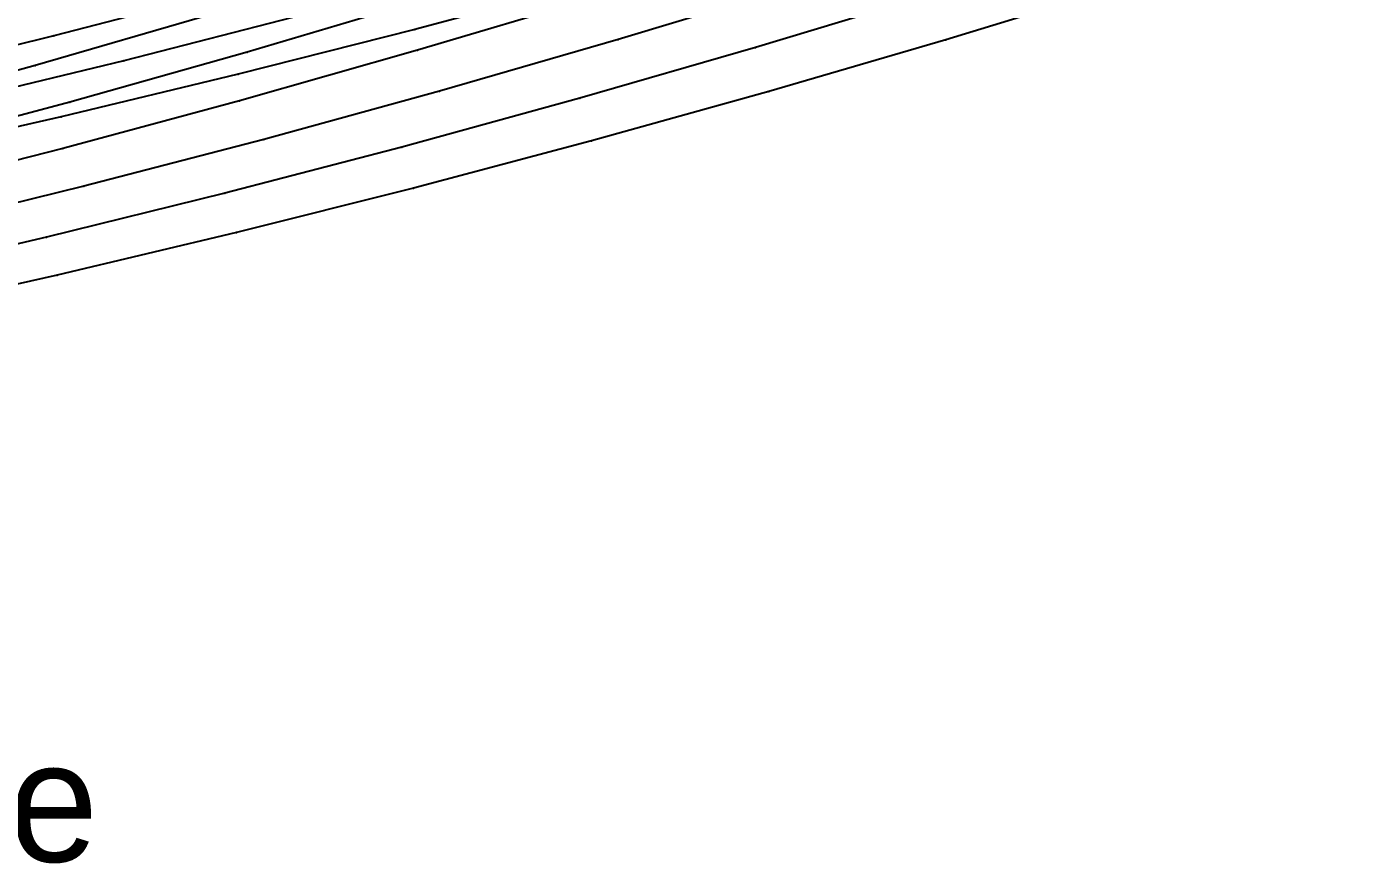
# Model space of a CAD drawing. Extents: x -2408 to 1029, y -526 to 2095.
# Drawn here: x 628.2 to 738.1, y 1349.9 to 1419.4 of the extents above; entities that cross this region are included whole.
import ezdxf

# ---------------------------------------------------------------- set-up
doc = ezdxf.new("R2010")
doc.units = 0

# ---------------------------------------------------------------- blocks, each defined once
blk = doc.blocks.new('-30')
at = {"layer": '1'}
blk.add_text('Piece Name: noname', height=10, dxfattribs=at).set_placement((263.194485, 675.981598))
blk = doc.blocks.new('-31')
at = {"layer": '1'}
blk.add_text('Piece Name: noname', height=10, dxfattribs=at).set_placement((263.194485, 675.981598))
blk = doc.blocks.new('-32')
at = {"layer": '1'}
blk.add_text('Piece Name: noname', height=10, dxfattribs=at).set_placement((263.194485, 675.981598))
blk = doc.blocks.new('-33')
at = {"layer": '1'}
blk.add_text('Piece Name: noname', height=10, dxfattribs=at).set_placement((263.194485, 675.981598))
blk = doc.blocks.new('-34')
at = {"layer": '1'}
blk.add_text('Piece Name: noname', height=10, dxfattribs=at).set_placement((263.194485, 675.981598))
blk = doc.blocks.new(' -35')
at = {"layer": '1'}
blk.add_lwpolyline([(324.395031, 994.319508), (310.122707, 988.916618), (295.777125, 983.645488), (281.137255, 978.433597), (266.689322, 973.449837), (251.956224, 968.528416), (237.405527, 963.853334), (222.877869, 959.398779), (208.204056, 955.124754), (193.609526, 951.100939), (178.818648, 947.251648), (164.247615, 943.680786), (149.353601, 940.252384), (134.579422, 937.067447), (119.596453, 934.051586), (104.785757, 931.276596), (89.728332, 928.65774), (74.835692, 926.259145), (59.179039, 923.928092), (44.541241, 921.910511), (29.381633, 919.969584), (14.403487, 918.187392), (-1.331187, 916.461199), (-16.228949, 914.967156)], dxfattribs=at)
at = {"layer": '3'}
blk.add_point((208.204056, 955.124754), dxfattribs=at)
blk = doc.blocks.new('-35')
at = {"layer": '1'}
blk.add_text('Piece Name: noname', height=10, dxfattribs=at).set_placement((263.194485, 675.981598))
blk = doc.blocks.new(' -36')
at = {"layer": '1'}
blk.add_lwpolyline([(327.665091, 990.406515), (313.365199, 985.106301), (298.96887, 979.947551), (284.431298, 974.897587), (269.941111, 970.007791), (255.322968, 965.246675), (240.723951, 960.691952), (225.785996, 956.252088), (211.066507, 952.102962), (196.44568, 948.202843), (181.61533, 944.469296), (166.641703, 940.921957), (151.713226, 937.602397), (136.533123, 934.443816), (121.520277, 931.529785), (106.279591, 928.778564), (91.196515, 926.253528), (76.000404, 923.896584), (60.862701, 921.722258), (45.703331, 919.703248), (30.553345, 917.828484), (15.36051, 916.081235), (0.366159, 914.490822), (-14.855243, 913.015167)], dxfattribs=at)
at = {"layer": '3'}
for p in [(225.785996, 956.252088), (211.066507, 952.102962)]:
    blk.add_point(p, dxfattribs=at)
blk = doc.blocks.new('-36')
at = {"layer": '1'}
blk.add_text('Piece Name: noname', height=10, dxfattribs=at).set_placement((263.194485, 675.981598))
blk = doc.blocks.new(' -37')
at = {"layer": '1'}
blk.add_lwpolyline([(326.713546, 985.019872), (312.254181, 979.859861), (298.025051, 974.926161), (283.478154, 970.017862), (268.968087, 965.28685), (254.315715, 960.702782), (239.918335, 956.399406), (225.151075, 952.199995), (210.505552, 948.252075), (195.627925, 944.462208), (181.036996, 940.95584), (166.062631, 937.568278), (151.222245, 934.417364), (136.163859, 931.425551), (121.347156, 928.678531), (106.217931, 926.068602), (91.393289, 923.693421), (76.20749, 921.436391), (61.269209, 919.37503), (46.041508, 917.421138), (30.69776, 915.591858), (15.438227, 913.904222), (0.507643, 912.382616), (-14.778713, 910.959608)], dxfattribs=at)
at = {"layer": '3'}
for p in [(239.918335, 956.399406), (225.151075, 952.199995), (210.505552, 948.252075)]:
    blk.add_point(p, dxfattribs=at)
blk = doc.blocks.new('-37')
at = {"layer": '1'}
blk.add_text('Piece Name: noname', height=10, dxfattribs=at).set_placement((263.194485, 675.981598))
blk = doc.blocks.new(' -38')
at = {"layer": '1'}
blk.add_lwpolyline([(329.60502, 981.207307), (315.174494, 976.166699), (300.041979, 971.031052), (285.892736, 966.381595), (271.183397, 961.723385), (256.567472, 957.290031), (241.745368, 953.00383), (227.176045, 949.002989), (212.243566, 945.11853), (197.426699, 941.475858), (182.395818, 937.991698), (167.365762, 934.716064), (152.248748, 931.626818), (137.299767, 928.769494), (122.109905, 926.061426), (107.010754, 923.557933), (91.761032, 921.210529), (76.654194, 919.053324), (61.359018, 917.023469), (46.399424, 915.173265), (31.071333, 913.4097), (15.760392, 911.778752), (0.404646, 910.275068), (-14.93296, 908.905446)], dxfattribs=at)
at = {"layer": '14'}
blk.add_lwpolyline([(325.998783, 993.403265), (311.682901, 988.399044), (297.31357, 983.509987), (282.898169, 978.759315), (268.354946, 974.143311), (253.83341, 969.726377), (239.076039, 965.446552), (224.441367, 961.41823), (209.753002, 957.58873), (195.014266, 953.956908), (179.902294, 950.44814), (165.071806, 947.211889), (150.20081, 944.167781), (135.292497, 941.313157), (120.216259, 938.622201), (105.242719, 936.136924), (90.241725, 933.824134), (75.09389, 931.657668), (60.047842, 929.6593), (44.866851, 927.78208), (29.788284, 926.045265), (14.695885, 924.435176), (-0.832111, 922.914813), (-15.949796, 921.564841)], dxfattribs=at)
at = {"layer": '3'}
for p in [(209.753002, 957.58873), (256.567472, 957.290031), (241.745368, 953.00383), (227.176045, 949.002989), (212.243566, 945.11853)]:
    blk.add_point(p, dxfattribs=at)
blk = doc.blocks.new('-38')
at = {"layer": '1'}
blk.add_text('Piece Name: noname', height=10, dxfattribs=at).set_placement((263.194485, 675.981598))
blk = doc.blocks.new(' -39')
at = {"layer": '1'}
blk.add_lwpolyline([(326.050681, 975.254689), (311.673727, 970.402362), (297.01612, 965.605862), (282.544657, 961.04305), (267.955798, 956.631239), (253.377553, 952.421584), (238.61777, 948.366901), (223.934031, 944.541689), (209.151466, 940.896136), (194.373578, 937.45255), (179.378019, 934.159646), (164.51737, 931.092732), (149.483109, 928.184177), (134.551585, 925.483686), (119.669525, 922.972593), (104.679576, 920.618055), (89.609161, 918.417101), (74.573508, 916.375308), (59.416902, 914.457557), (44.347942, 912.678232), (29.22985, 911.018424), (14.133778, 909.485977), (-0.887692, 908.084533), (-16.006542, 906.796746)], dxfattribs=at)
at = {"layer": '14'}
blk.add_lwpolyline([(320.089688, 986.639203), (305.355223, 981.684435), (289.831776, 976.640529), (275.657516, 972.211889), (260.764846, 967.754209), (245.630299, 963.44125), (230.622392, 959.385918), (215.560643, 955.534004), (200.44838, 951.884311), (185.713739, 948.529376), (170.511823, 945.27408), (155.269365, 942.215085), (139.989554, 939.349648), (124.53858, 936.651619), (109.193841, 934.162098), (93.696294, 931.829309), (78.300347, 929.680899), (62.88401, 927.683033), (47.330246, 925.806764), (31.881892, 924.073645), (16.419716, 922.470906), (1.285714, 921.031759), (-14.201068, 919.688187)], dxfattribs=at)
at = {"layer": '3'}
for p in [(267.955798, 956.631239), (215.560643, 955.534004), (253.377553, 952.421584), (238.61777, 948.366901), (223.934031, 944.541689), (209.151466, 940.896136)]:
    blk.add_point(p, dxfattribs=at)
blk = doc.blocks.new('-39')
at = {"layer": '1'}
blk.add_text('Piece Name: noname', height=10, dxfattribs=at).set_placement((263.194485, 675.981598))
blk = doc.blocks.new(' -40')
at = {"layer": '1'}
blk.add_lwpolyline([(327.593495, 971.19778), (313.097912, 966.427883), (298.339158, 961.735173), (283.73185, 957.273018), (269.059762, 952.984703), (254.346245, 948.886236), (239.581275, 944.977163), (224.897109, 941.290191), (210.037306, 937.758862), (195.139151, 934.415675), (180.075409, 931.231853), (165.094208, 928.257321), (149.997971, 925.449177), (134.949883, 922.834172), (119.872913, 920.391159), (104.860191, 918.126152), (89.722584, 916.000608), (74.577923, 914.021083), (59.416677, 912.172696), (44.394614, 910.46162), (29.206027, 908.853911), (14.013441, 907.371065), (-1.199172, 906.008787), (-16.346794, 904.770506)], dxfattribs=at)
at = {"layer": '14'}
blk.add_lwpolyline([(326.809043, 984.329167), (312.460237, 979.572827), (297.985237, 974.932961), (283.539905, 970.477412), (269.042873, 966.192814), (254.303845, 962.039126), (239.700788, 958.128461), (225.048384, 954.405727), (210.349543, 950.869867), (195.264972, 947.444333), (180.481349, 944.282595), (165.660123, 941.302486), (150.804193, 938.501618), (135.776107, 935.853619), (120.859171, 933.40286), (105.916393, 931.116184), (90.822012, 928.967868), (75.836225, 926.983167), (60.833458, 925.129882), (45.693113, 923.3829), (30.66282, 921.76963), (15.177207, 920.235825), (0.122798, 918.869865), (-14.942158, 917.621551)], dxfattribs=at)
at = {"layer": '3'}
for p in [(239.700788, 958.128461), (283.73185, 957.273018), (225.048384, 954.405727), (269.059762, 952.984703), (210.349543, 950.869867), (254.346245, 948.886236), (239.581275, 944.977163), (224.897109, 941.290191), (210.037306, 937.758862)]:
    blk.add_point(p, dxfattribs=at)
blk = doc.blocks.new('-40')
at = {"layer": '1'}
blk.add_text('Piece Name: noname', height=10, dxfattribs=at).set_placement((263.194485, 675.981598))

msp = doc.modelspace()

# ---------------------------------------------------------------- block references
at = {"layer": '1'}
for name, p in [('-30', (242.348354, 674.107349)), ('-31', (242.348354, 674.107349)), ('-32', (242.348354, 674.107349)), ('-33', (242.348354, 674.107349)), ('-34', (242.348354, 674.107349)), ('-35', (242.348354, 674.107349)), ('-36', (242.348354, 674.107349)), ('-37', (242.348354, 674.107349)), ('-38', (242.348354, 674.107349)), ('-39', (242.348354, 674.107349)), ('-40', (242.348354, 674.107349)), (' -36', (420.69429, 460.98861)), (' -38', (420.69429, 460.98861)), (' -35', (420.69429, 460.98861)), (' -37', (420.69429, 460.98861)), (' -39', (420.69429, 460.98861)), (' -40', (420.69429, 460.98861))]:
    msp.add_blockref(name, p, dxfattribs=at)

doc.saveas('drawing.dxf')
